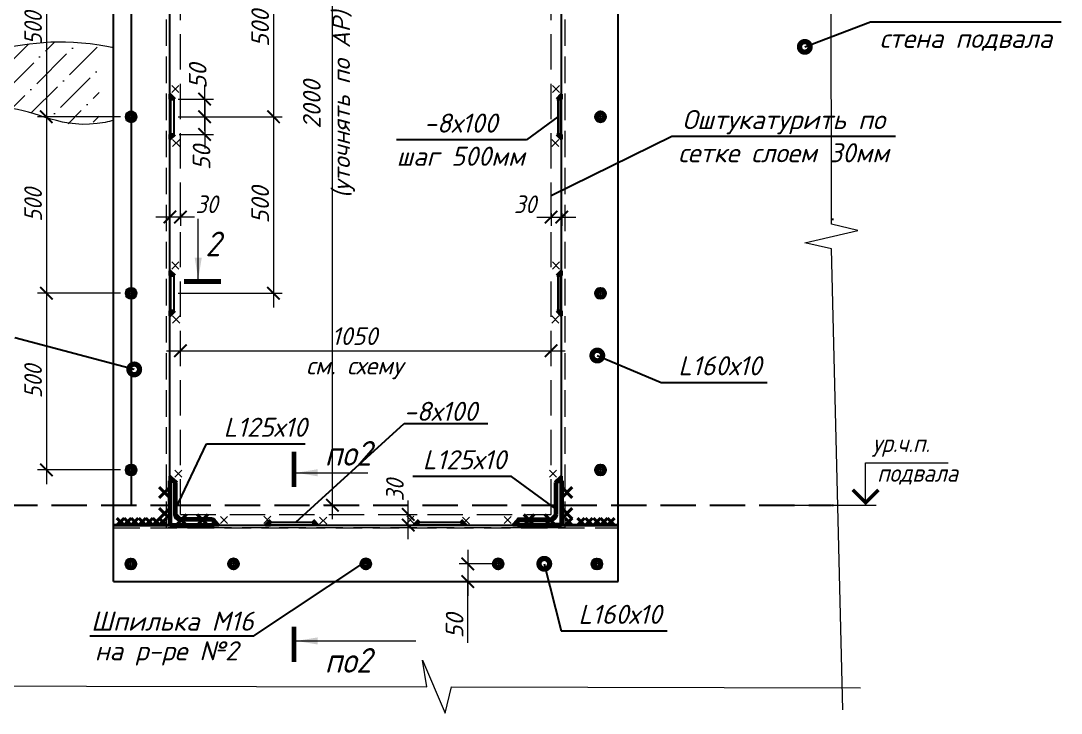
# Model space of a CAD drawing. Header units: millimetres. Extents: x 749182 to 2267578, y 70462 to 311449.
# Drawn here: x 2071756 to 2074704, y 117898 to 119859 of the extents above; entities that cross this region are included whole.
import ezdxf
from ezdxf.enums import TextEntityAlignment as Align

# ---------------------------------------------------------------- set-up
doc = ezdxf.new("R2010")
doc.units = ezdxf.units.MM
doc.linetypes.add('ГОСТ 2.303 4', pattern=[7, 5, -2, 0])
doc.linetypes.add('осеваяX2', pattern=[4, 2.5, -0.5, 0.5, -0.5])
doc.layers.get('Defpoints').update_dxf_attribs({"color": 255})
for name, color, linetype, lineweight in [('1Стены', 252, 'Continuous', 25), ('Оси', 165, 'осеваяX2', 13), ('Размер', 7, 'Continuous', 13), ('размеры', 7, 'Continuous', 9), ('Размеры КР', 164, 'Continuous', 9), ('сварка', 156, 'Continuous', 9), ('Стены', 184, 'Continuous', 40), ('штриховка кирпич', 42, 'Continuous', 5)]:
    doc.layers.add(name, color=color, linetype=linetype, lineweight=lineweight)
doc.layers.add('CS_UNPLOTTED', color=254, linetype='Continuous', plot=False)
doc.layers.add('металл', color=124, linetype='Continuous')
doc.layers.add('Текст', color=7, linetype='Continuous')
doc.styles.add('GOST 2.304_new', font='isocpeur.ttf', dxfattribs={"width": 0.9, "oblique": 15})
doc.styles.add('М2', font='isocpeui.ttf')
doc.dimstyles.new('SPDS', dxfattribs={"dimscale": 25, "dimtxt": 2.5, "dimasz": 1.77, "dimexe": 1.25, "dimexo": 0.625, "dimtad": 1, "dimdec": 0, "dimrnd": 0.001, "dimtxsty": 'GOST 2.304_new', "dimblk": 'ARCHTICK', "dimcen": 2.5, "dimdle": 2, "dimclrt": 256, "dimazin": 2, "dimtfac": 0.75, "dimtdec": 0, "dimtmove": 1, "dimatfit": 3, "dimfxl": 0, "dimtolj": 1, "dimlwd": 9, "dimlwe": 9, "dimarcsym": 0})
doc.dimstyles.new('SPDS 1_20', dxfattribs={"dimscale": 20, "dimtxt": 2.5, "dimasz": 1.77, "dimexe": 1.25, "dimexo": 0.625, "dimtad": 1, "dimdec": 0, "dimrnd": 0.001, "dimtxsty": 'М2', "dimblk": 'ARCHTICK', "dimcen": 2.5, "dimdle": 2, "dimclrt": 256, "dimadec": 0, "dimazin": 2, "dimtfac": 0.75, "dimtdec": 0, "dimtmove": 1, "dimatfit": 3, "dimfxl": 0, "dimtolj": 1, "dimlwd": 9, "dimlwe": 9, "dimarcsym": 0})

# ---------------------------------------------------------------- blocks, each defined once
blk = doc.blocks.new('м16')
at = {"layer": 'металл', "lineweight": 30, "ltscale": 20}
for p, q in [((-11, 6.4), (0, 12.7)), ((-11, -6.4), (-11, 6.4)), ((0, 12.7), (11, 6.4)), ((11, 6.4), (11, -6.4)), ((0, -12.7), (-11, -6.4)), ((11, -6.4), (0, -12.7))]:
    blk.add_line(p, q, dxfattribs=at)
blk.add_circle((0, 0), 15, dxfattribs=at)
for radius, start, end in [(10.4, 0, 180), (10.4, 180, 0), (6.92, 0, 180), (6.92, 180, 0)]:
    blk.add_arc((0, 0), radius, start, end, dxfattribs=at)
at = {"layer": 'металл', "linetype": 'Continuous', "lineweight": 25, "ltscale": 20}
blk.add_arc((0, 0), 8, 255, 165, dxfattribs=at)
at = {"layer": 'Оси', "ltscale": 20}
for p, q in [((17, 0), (-17.3, 0)), ((0, 17.3), (0, -17.3))]:
    blk.add_line(p, q, dxfattribs=at)
blk = doc.blocks.new('_ArchTick')
at = {"color": 0, "linetype": 'ByBlock', "const_width": 0.15}
blk.add_lwpolyline([(-0.5, -0.5), (0.5, 0.5)], dxfattribs=at)
blk = doc.blocks.new('*D1936')
at = {"layer": 'Defpoints', "color": 0, "lineweight": 20, "ltscale": 20, "transparency": 16777216}
for p in [(2072178.3, 119327), (2072208.3, 119327), (2072178.3, 119303.5)]:
    blk.add_point(p, dxfattribs=at)
at = {"layer": 'Размер', "color": 0, "lineweight": 9, "ltscale": 20, "transparency": 16777216}
for p, q in [((2072248.3, 119303.5), (2072138.3, 119303.5)), ((2072178.3, 119314.5), (2072178.3, 119278.5)), ((2072208.3, 119314.5), (2072208.3, 119278.5))]:
    blk.add_line(p, q, dxfattribs=at)
at = {"layer": 'Размер', "color": 0, "lineweight": 9, "ltscale": 20, "transparency": 16777216, "xscale": 35.4, "yscale": 35.4, "zscale": 35.4}
for p, rotation in [((2072178.3, 119303.5), 179.9999999995553), ((2072208.3, 119303.5), 359.9999999995553)]:
    blk.add_blockref('_ArchTick', p, dxfattribs=dict(at, rotation=rotation))
at = {"layer": 'Размер', "ltscale": 20, "transparency": 16777216, "insert": (2072282.2, 119339.6), "char_height": 50, "attachment_point": 5, "style": 'GOST 2.304_new'}
blk.add_mtext('\\A1;30', dxfattribs=at)
blk = doc.blocks.new('свар')
at = {"layer": 'сварка', "color": 0, "linetype": 'Continuous', "ltscale": 10}
for p, q in [((10, 10), (-10, -10)), ((-10, 10), (10, -10))]:
    blk.add_line(p, q, dxfattribs=at)
blk = doc.blocks.new('*D1937')
at = {"layer": 'Defpoints', "color": 0, "lineweight": 20, "ltscale": 20, "transparency": 16777216}
for p in [(2073258.4, 119327), (2073288.4, 119327), (2073288.4, 119303.5)]:
    blk.add_point(p, dxfattribs=at)
at = {"layer": 'Размер', "color": 0, "lineweight": 9, "ltscale": 20, "transparency": 16777216}
for p, q in [((2073218.4, 119303.5), (2073328.4, 119303.5)), ((2073258.4, 119314.5), (2073258.4, 119278.5)), ((2073288.4, 119314.5), (2073288.4, 119278.5))]:
    blk.add_line(p, q, dxfattribs=at)
at = {"layer": 'Размер', "color": 0, "lineweight": 9, "ltscale": 20, "transparency": 16777216, "xscale": 35.4, "yscale": 35.4, "zscale": 35.4, "rotation": 180}
blk.add_blockref('_ArchTick', (2073258.4, 119303.5), dxfattribs=at)
at = {"layer": 'Размер', "color": 0, "lineweight": 9, "ltscale": 20, "transparency": 16777216, "xscale": 35.4, "yscale": 35.4, "zscale": 35.4}
blk.add_blockref('_ArchTick', (2073288.4, 119303.5), dxfattribs=at)
at = {"layer": 'Размер', "ltscale": 20, "transparency": 16777216, "insert": (2073184.6, 119339.6), "char_height": 50, "attachment_point": 5, "style": 'GOST 2.304_new'}
blk.add_mtext('\\A1;30', dxfattribs=at)
blk = doc.blocks.new('*D1928')
at = {"layer": 'Defpoints', "color": 0, "lineweight": 20, "ltscale": 20, "transparency": 16777216}
for p in [(2072189.4, 120087.5), (2072189.4, 119587.5), (2072471.7, 119587.5)]:
    blk.add_point(p, dxfattribs=at)
at = {"layer": 'Размер', "color": 0, "lineweight": 9, "ltscale": 20, "transparency": 16777216}
for p, q in [((2072471.7, 120127.5), (2072471.7, 119547.5)), ((2072201.9, 120087.5), (2072496.7, 120087.5)), ((2072201.9, 119587.5), (2072496.7, 119587.5))]:
    blk.add_line(p, q, dxfattribs=at)
at = {"layer": 'Размер', "color": 0, "lineweight": 9, "ltscale": 20, "transparency": 16777216, "xscale": 35.4, "yscale": 35.4, "zscale": 35.4}
for p, rotation in [((2072471.7, 120087.5), 90), ((2072471.7, 119587.5), 270)]:
    blk.add_blockref('_ArchTick', p, dxfattribs=dict(at, rotation=rotation))
at = {"layer": 'Размер', "ltscale": 20, "transparency": 16777216, "insert": (2072434.2, 119837.5), "char_height": 50, "attachment_point": 5, "rotation": 90, "style": 'М2'}
blk.add_mtext('\\A1;500', dxfattribs=at)
blk = doc.blocks.new('*D1929')
at = {"layer": 'Defpoints', "color": 0, "lineweight": 20, "ltscale": 20, "transparency": 16777216}
for p in [(2072189.4, 119637.5), (2072276.9, 119637.5), (2072201.9, 119587.5)]:
    blk.add_point(p, dxfattribs=at)
at = {"layer": 'Размер', "color": 0, "lineweight": 9, "ltscale": 20, "transparency": 16777216}
for p, q in [((2072276.9, 119547.5), (2072276.9, 119677.5)), ((2072201.9, 119637.5), (2072301.9, 119637.5)), ((2072214.4, 119587.5), (2072301.9, 119587.5))]:
    blk.add_line(p, q, dxfattribs=at)
at = {"layer": 'Размер', "color": 0, "lineweight": 9, "ltscale": 20, "transparency": 16777216, "xscale": 35.4, "yscale": 35.4, "zscale": 35.4}
for p, rotation in [((2072276.9, 119637.5), 90), ((2072276.9, 119587.5), 270)]:
    blk.add_blockref('_ArchTick', p, dxfattribs=dict(at, rotation=rotation))
at = {"layer": 'Размер', "ltscale": 20, "transparency": 16777216, "insert": (2072257.1, 119702.4), "char_height": 50, "attachment_point": 5, "rotation": 90, "style": 'М2'}
blk.add_mtext('\\A1;50', dxfattribs=at)
blk = doc.blocks.new('*D1930')
at = {"layer": 'Defpoints', "color": 0, "lineweight": 20, "ltscale": 20, "transparency": 16777216}
for p in [(2072201.9, 119587.5), (2072192, 119537.4), (2072276.9, 119537.4)]:
    blk.add_point(p, dxfattribs=at)
at = {"layer": 'Размер', "color": 0, "lineweight": 9, "ltscale": 20, "transparency": 16777216}
for p, q in [((2072276.9, 119627.5), (2072276.9, 119497.4)), ((2072214.4, 119587.5), (2072301.9, 119587.5)), ((2072204.5, 119537.4), (2072301.9, 119537.4))]:
    blk.add_line(p, q, dxfattribs=at)
at = {"layer": 'Размер', "color": 0, "lineweight": 9, "ltscale": 20, "transparency": 16777216, "xscale": 35.4, "yscale": 35.4, "zscale": 35.4}
for p, rotation in [((2072276.9, 119587.5), 90), ((2072276.9, 119537.4), 270)]:
    blk.add_blockref('_ArchTick', p, dxfattribs=dict(at, rotation=rotation))
at = {"layer": 'Размер', "ltscale": 20, "transparency": 16777216, "insert": (2072268.1, 119471.6), "char_height": 50, "attachment_point": 5, "rotation": 90, "style": 'М2'}
blk.add_mtext('\\A1;50', dxfattribs=at)
blk = doc.blocks.new('*D1932')
at = {"layer": 'Defpoints', "color": 0, "lineweight": 20, "ltscale": 20, "transparency": 16777216}
for p in [(2072189.4, 119587.5), (2072189.4, 119087.5), (2072471.7, 119087.5)]:
    blk.add_point(p, dxfattribs=at)
at = {"layer": 'Размер', "color": 0, "lineweight": 9, "ltscale": 20, "transparency": 16777216}
for p, q in [((2072471.7, 119627.5), (2072471.7, 119047.5)), ((2072201.9, 119587.5), (2072496.7, 119587.5)), ((2072201.9, 119087.5), (2072496.7, 119087.5))]:
    blk.add_line(p, q, dxfattribs=at)
at = {"layer": 'Размер', "color": 0, "lineweight": 9, "ltscale": 20, "transparency": 16777216, "xscale": 35.4, "yscale": 35.4, "zscale": 35.4}
for p, rotation in [((2072471.7, 119587.5), 90), ((2072471.7, 119087.5), 270)]:
    blk.add_blockref('_ArchTick', p, dxfattribs=dict(at, rotation=rotation))
at = {"layer": 'Размер', "ltscale": 20, "transparency": 16777216, "insert": (2072434.2, 119337.5), "char_height": 50, "attachment_point": 5, "rotation": 90, "style": 'М2'}
blk.add_mtext('\\A1;500', dxfattribs=at)
blk = doc.blocks.new('*D1933')
at = {"layer": 'Defpoints', "color": 0, "lineweight": 20, "ltscale": 20, "transparency": 16777216}
for p in [(2072843.3, 118461.1), (2072853.5, 118461.1), (2072843.3, 118431.1)]:
    blk.add_point(p, dxfattribs=at)
at = {"layer": 'Размер', "color": 0, "lineweight": 9, "ltscale": 20, "transparency": 16777216}
for p, q in [((2072853.5, 118391.1), (2072853.5, 118501.1)), ((2072855.8, 118461.1), (2072878.5, 118461.1)), ((2072855.8, 118431.1), (2072878.5, 118431.1))]:
    blk.add_line(p, q, dxfattribs=at)
at = {"layer": 'Размер', "color": 0, "lineweight": 9, "ltscale": 20, "transparency": 16777216, "xscale": 35.4, "yscale": 35.4, "zscale": 35.4}
for p, rotation in [((2072853.5, 118461.1), 90), ((2072853.5, 118431.1), 270)]:
    blk.add_blockref('_ArchTick', p, dxfattribs=dict(at, rotation=rotation))
at = {"layer": 'Размер', "ltscale": 20, "transparency": 16777216, "insert": (2072816, 118529.4), "char_height": 50, "attachment_point": 5, "rotation": 90, "style": 'GOST 2.304_new'}
blk.add_mtext('\\A1;30', dxfattribs=at)
blk = doc.blocks.new('*D1920')
at = {"layer": 'Defpoints', "color": 0, "lineweight": 20, "ltscale": 20, "transparency": 16777216}
for p in [(2072638.9, 120487.5), (2072652.8, 120487.5), (2072672.8, 118487.5)]:
    blk.add_point(p, dxfattribs=at)
at = {"layer": 'Размер', "color": 0, "lineweight": 9, "ltscale": 20, "transparency": 16777216}
for p, q in [((2072638.9, 118447.5), (2072638.9, 120527.5)), ((2072640.3, 120487.5), (2072613.9, 120487.5)), ((2072660.3, 118487.5), (2072613.9, 118487.5))]:
    blk.add_line(p, q, dxfattribs=at)
at = {"layer": 'Размер', "color": 0, "lineweight": 9, "ltscale": 20, "transparency": 16777216, "xscale": 35.4, "yscale": 35.4, "zscale": 35.4}
for p, rotation in [((2072638.9, 120487.5), 90), ((2072638.9, 118487.5), 270)]:
    blk.add_blockref('_ArchTick', p, dxfattribs=dict(at, rotation=rotation))
at = {"layer": 'Размер', "ltscale": 20, "transparency": 16777216, "insert": (2072628.9, 119622.1), "char_height": 50, "width": 670.583, "attachment_point": 5, "rotation": 90, "style": 'М2'}
blk.add_mtext('\\A1;2000 \\P(уточнять по АР)', dxfattribs=at)
blk = doc.blocks.new('*D1924')
at = {"layer": 'Defpoints', "color": 0, "lineweight": 20, "ltscale": 20, "transparency": 16777216}
for p in [(2072051.1, 120087.5), (2071828.3, 119587.5), (2072051.1, 119587.5)]:
    blk.add_point(p, dxfattribs=at)
at = {"layer": 'размеры', "color": 0, "lineweight": 9, "ltscale": 20, "transparency": 16777216}
for p, q in [((2071828.3, 120127.5), (2071828.3, 119547.5)), ((2072038.6, 120087.5), (2071803.3, 120087.5)), ((2072038.6, 119587.5), (2071803.3, 119587.5))]:
    blk.add_line(p, q, dxfattribs=at)
at = {"layer": 'размеры', "color": 0, "lineweight": 9, "ltscale": 20, "transparency": 16777216, "xscale": 35.4, "yscale": 35.4, "zscale": 35.4}
for p, rotation in [((2071828.3, 120087.5), 90), ((2071828.3, 119587.5), 270)]:
    blk.add_blockref('_ArchTick', p, dxfattribs=dict(at, rotation=rotation))
at = {"layer": 'размеры', "ltscale": 20, "transparency": 16777216, "insert": (2071790.8, 119837.5), "char_height": 50, "attachment_point": 5, "rotation": 90, "style": 'GOST 2.304_new'}
blk.add_mtext('\\A1;500', dxfattribs=at)
blk = doc.blocks.new('*D1925')
at = {"layer": 'Defpoints', "color": 0, "lineweight": 20, "ltscale": 20, "transparency": 16777216}
for p in [(2072051.1, 119587.5), (2071828.3, 119087.5), (2072051.1, 119087.5)]:
    blk.add_point(p, dxfattribs=at)
at = {"layer": 'размеры', "color": 0, "lineweight": 9, "ltscale": 20, "transparency": 16777216}
for p, q in [((2071828.3, 119627.5), (2071828.3, 119047.5)), ((2072038.6, 119587.5), (2071803.3, 119587.5)), ((2072038.6, 119087.5), (2071803.3, 119087.5))]:
    blk.add_line(p, q, dxfattribs=at)
at = {"layer": 'размеры', "color": 0, "lineweight": 9, "ltscale": 20, "transparency": 16777216, "xscale": 35.4, "yscale": 35.4, "zscale": 35.4}
for p, rotation in [((2071828.3, 119587.5), 90), ((2071828.3, 119087.5), 270)]:
    blk.add_blockref('_ArchTick', p, dxfattribs=dict(at, rotation=rotation))
at = {"layer": 'размеры', "ltscale": 20, "transparency": 16777216, "insert": (2071790.8, 119337.5), "char_height": 50, "attachment_point": 5, "rotation": 90, "style": 'GOST 2.304_new'}
blk.add_mtext('\\A1;500', dxfattribs=at)
blk = doc.blocks.new('*D1926')
at = {"layer": 'Defpoints', "color": 0, "lineweight": 20, "ltscale": 20, "transparency": 16777216}
for p in [(2072051.1, 119087.5), (2071828.3, 118587.1), (2072051.1, 118587.1)]:
    blk.add_point(p, dxfattribs=at)
at = {"layer": 'размеры', "color": 0, "lineweight": 9, "ltscale": 20, "transparency": 16777216}
for p, q in [((2071828.3, 119127.5), (2071828.3, 118547.1)), ((2072038.6, 119087.5), (2071803.3, 119087.5)), ((2072038.6, 118587.1), (2071803.3, 118587.1))]:
    blk.add_line(p, q, dxfattribs=at)
at = {"layer": 'размеры', "color": 0, "lineweight": 9, "ltscale": 20, "transparency": 16777216, "xscale": 35.4, "yscale": 35.4, "zscale": 35.4}
for p, rotation in [((2071828.3, 119087.5), 90), ((2071828.3, 118587.1), 270)]:
    blk.add_blockref('_ArchTick', p, dxfattribs=dict(at, rotation=rotation))
at = {"layer": 'размеры', "ltscale": 20, "transparency": 16777216, "insert": (2071790.8, 118837.3), "char_height": 50, "attachment_point": 5, "rotation": 90, "style": 'GOST 2.304_new'}
blk.add_mtext('\\A1;500', dxfattribs=at)
blk = doc.blocks.new('*D1938')
at = {"layer": 'Defpoints', "color": 0, "lineweight": 20, "ltscale": 20, "transparency": 16777216}
for p in [(2073127.9, 118321.1), (2073022.6, 118271.1), (2073132.9, 118271.1)]:
    blk.add_point(p, dxfattribs=at)
at = {"layer": 'Размер', "color": 0, "lineweight": 9, "ltscale": 20, "transparency": 16777216}
for p, q in [((2073022.6, 118361.1), (2073022.6, 118231.1)), ((2073115.4, 118321.1), (2072997.6, 118321.1)), ((2073120.4, 118271.1), (2072997.6, 118271.1)), ((2073022.6, 118097.8), (2073022.6, 118271.1))]:
    blk.add_line(p, q, dxfattribs=at)
at = {"layer": 'Размер', "color": 0, "lineweight": 9, "ltscale": 20, "transparency": 16777216, "xscale": 35.4, "yscale": 35.4, "zscale": 35.4}
for p, rotation in [((2073022.6, 118321.1), 90), ((2073022.6, 118271.1), 270)]:
    blk.add_blockref('_ArchTick', p, dxfattribs=dict(at, rotation=rotation))
at = {"layer": 'Размер', "ltscale": 20, "transparency": 16777216, "insert": (2072985.1, 118145.3), "char_height": 50, "attachment_point": 5, "rotation": 90, "style": 'М2'}
blk.add_mtext('\\A1;50', dxfattribs=at)
blk = doc.blocks.new('*D1916')
at = {"layer": 'Defpoints', "color": 0, "lineweight": 20, "transparency": 16777216}
for p in [(2072208.3, 118914.9), (2073258.4, 118924.8), (2073258.4, 118894.5)]:
    blk.add_point(p, dxfattribs=at)
at = {"layer": 'Размеры КР', "color": 0, "lineweight": 9, "transparency": 16777216}
for p, q in [((2072208.3, 118927.4), (2072208.3, 118949.8)), ((2073258.4, 118907), (2073258.4, 118949.8)), ((2072168.3, 118924.8), (2073298.4, 118924.8))]:
    blk.add_line(p, q, dxfattribs=at)
at = {"layer": 'Размеры КР', "color": 0, "lineweight": 9, "transparency": 16777216, "xscale": 35.4, "yscale": 35.4, "zscale": 35.4, "rotation": 180}
blk.add_blockref('_ArchTick', (2072208.3, 118924.8), dxfattribs=at)
at = {"layer": 'Размеры КР', "color": 0, "lineweight": 9, "transparency": 16777216, "xscale": 35.4, "yscale": 35.4, "zscale": 35.4}
blk.add_blockref('_ArchTick', (2073258.4, 118924.8), dxfattribs=at)
at = {"layer": 'Размеры КР', "lineweight": 20, "transparency": 16777216, "insert": (2072701.4, 118917.7), "char_height": 50, "attachment_point": 5, "style": 'М2'}
blk.add_mtext('\\A1;1050\\Pсм. схему', dxfattribs=at)

msp = doc.modelspace()

# ---------------------------------------------------------------- hatches: boundary and pattern name
at = {"layer": 'Стены', "linetype": 'Continuous', "ltscale": 5}
for points in [[(2072178.3484, 119637.5821), (2072178.3484, 119651.2255), (2072191.9918, 119637.5821)], [(2073288.3582, 119637.5821), (2073288.3582, 119651.2255), (2073274.7148, 119637.5821)], [(2072178.3484, 119537.3865), (2072178.3484, 119523.7431), (2072191.9918, 119537.3865)], [(2073288.3582, 119537.3865), (2073288.3582, 119523.7431), (2073274.7148, 119537.3865)], [(2072178.3484, 119137.5821), (2072178.3484, 119151.2255), (2072191.9918, 119137.5821)], [(2073288.3582, 119137.5821), (2073288.3582, 119151.2255), (2073274.7148, 119137.5821)], [(2072178.3484, 119037.3865), (2072178.3484, 119023.7431), (2072191.9918, 119037.3865)], [(2073288.3582, 119037.3865), (2073288.3582, 119023.7431), (2073274.7148, 119037.3865)], [(2072178.3386, 118556.0727), (2072178.3386, 118569.7162), (2072191.982, 118556.0727)], [(2073288.3582, 118556.0629), (2073288.3582, 118569.7063), (2073274.7148, 118556.0629)], [(2072303.3386, 118431.0727), (2072303.3386, 118444.7162), (2072316.982, 118431.0727)], [(2072463.2555, 118431.0629), (2072449.6121, 118431.0629), (2072463.2555, 118444.7063)], [(2072583.9425, 118431.0629), (2072597.586, 118431.0629), (2072583.9425, 118444.7063)], [(2072883.2555, 118431.0629), (2072869.6121, 118431.0629), (2072883.2555, 118444.7063)], [(2073003.9425, 118431.0629), (2073017.586, 118431.0629), (2073003.9425, 118444.7063)], [(2073163.3484, 118431.0629), (2073163.3484, 118444.7063), (2073149.705, 118431.0629)]]:
    msp.add_hatch(color=256, dxfattribs=at).paths.add_polyline_path(points, flags=0)
at = {"layer": 'штриховка кирпич', "ltscale": 20}
h = msp.add_hatch(dxfattribs=at)
h.set_pattern_fill('ANSI36', color=256, scale=15)
h.set_pattern_definition([(45, (-39860932.59, -1317979.4), (25.25697034, 92.60889125), [119.0625, -23.8125, 0, -23.8125])])
edge = h.paths.add_edge_path()
edge.add_spline(control_points=[(2071978.3484, 119782.9627), (2071967.1723, 119786.1205), (2071848.0856, 119814.8529), (2071757.2099, 119790.6559), (2071674.9206, 119768.745)], knot_values=[0, 0, 0, 0, 28.268924197, 299.190779204, 299.190779204, 299.190779204, 299.190779204], degree=3, periodic=0)
edge.add_spline(control_points=[(2071674.9206, 119768.745), (2071609.9894, 119702.7842), (2071577.3711, 119589.4799), (2071772.6682, 119636.6087), (2071873.0572, 119543.7448), (2071972.1017, 119575.025), (2071978.3484, 119577.3097)], knot_values=[624.98540237, 624.98540237, 624.98540237, 624.98540237, 809.346712456, 941.672141688, 1203.71855065, 1221.227201709, 1221.227201709, 1221.227201709, 1221.227201709], degree=3, periodic=0)
edge.add_line((2071978.3484, 119577.3097), (2071978.3484, 119782.9627))

# ---------------------------------------------------------------- linework, layer by layer
at = {"layer": '1Стены', "linetype": 'ГОСТ 2.303 4', "lineweight": 13, "ltscale": 15}
for p, q in [((2072168.3484, 118423.0629), (2072168.3484, 120553.0727)), ((2073298.3582, 118423.0629), (2073298.3582, 120553.0727)), ((2072018.3484, 118423.0629), (2073448.3582, 118423.0629)), ((2073298.3582, 118423.0629), (2072168.3484, 118423.0629))]:
    msp.add_line(p, q, dxfattribs=at)
at = {"layer": '1Стены', "linetype": 'ГОСТ 2.303 4', "lineweight": 13, "ltscale": 20}
for p, q in [((2072208.3484, 118461.0629), (2072208.3484, 120487.4941)), ((2073258.3582, 118461.0629), (2073258.3582, 120487.4941)), ((2072208.3484, 118461.0629), (2073258.3582, 118461.0629))]:
    msp.add_line(p, q, dxfattribs=at)
at = {"layer": '1Стены', "color": 6, "linetype": 'ГОСТ 2.303 4', "ltscale": 20}
for p, q in [((2071563.2818, 118487.4941), (2072178.3386, 118487.4941)), ((2072194.3386, 118487.4941), (2073272.3582, 118487.4941)), ((2073288.3582, 118487.4941), (2074052.2555, 118487.4941)), ((2074053.6182, 118487.4941), (2074058.4117, 118487.4941))]:
    msp.add_line(p, q, dxfattribs=at)
at = {"layer": 'CS_UNPLOTTED', "ltscale": 20}
msp.add_line((2072068.3484, 121199.3425), (2072068.3484, 118484.3265), dxfattribs=at)
at = {"layer": 'CS_UNPLOTTED', "ltscale": 100}
msp.add_line((2074052.4674, 119297.4843), (2074058.4117, 119297.4843), dxfattribs=at)
at = {"layer": 'металл', "color": 0, "ltscale": 20}
for p, q in [((2072018.3484, 118271.0629), (2072018.3484, 120757.4941)), ((2073448.3582, 118271.0629), (2073448.3582, 120757.4941)), ((2072178.3484, 118556.0727), (2072178.3484, 120503.0727)), ((2073288.3582, 118433.0629), (2073288.3582, 120503.0727)), ((2072178.3484, 118431.0629), (2072018.3484, 118431.0629)), ((2072178.3484, 118431.0629), (2072018.3484, 118431.0629)), ((2072018.3484, 118431.0629), (2073448.3582, 118431.0629)), ((2073288.3582, 118431.0629), (2073448.3582, 118431.0629)), ((2073288.3582, 118431.0629), (2073448.3582, 118431.0629)), ((2072018.3484, 118271.0629), (2073448.3582, 118271.0629))]:
    msp.add_line(p, q, dxfattribs=at)
at = {"layer": 'металл', "color": 0, "linetype": 'Continuous', "lineweight": 60, "ltscale": 20, "extrusion": (0, 0, -1)}
for p, q in [((2072178.3386, 118556.0727), (2072178.3386, 118431.0727)), ((2072189.7386, 118556.0727), (2072178.3386, 118556.0727)), ((2072194.3386, 118461.0727), (2072194.3386, 118551.4727)), ((2072298.7386, 118447.0727), (2072208.3386, 118447.0727)), ((2072303.3386, 118431.0727), (2072303.3386, 118442.4727)), ((2072178.3386, 118431.0727), (2072303.3386, 118431.0727))]:
    msp.add_line(p, q, dxfattribs=at)
at = {"layer": 'металл', "color": 0, "linetype": 'Continuous', "lineweight": 60, "ltscale": 20}
for p, q in [((2073272.3582, 118461.0629), (2073272.3582, 118551.4629)), ((2073276.9582, 118556.0629), (2073288.3582, 118556.0629)), ((2073288.3582, 118556.0629), (2073288.3582, 118431.0629)), ((2073163.3582, 118431.0629), (2073163.3582, 118442.4629)), ((2073167.9582, 118447.0629), (2073258.3582, 118447.0629)), ((2073288.3582, 118431.0629), (2073163.3582, 118431.0629))]:
    msp.add_line(p, q, dxfattribs=at)
at = {"layer": 'металл', "ltscale": 20}
for points in [[(2072181.3575, 119637.4843), (2072189.3575, 119637.4843), (2072189.3575, 119537.4843), (2072181.3575, 119537.4843)], [(2073285.3492, 119637.4843), (2073277.3492, 119637.4843), (2073277.3492, 119537.4843), (2073285.3492, 119537.4843)], [(2072181.3575, 119137.4843), (2072189.3575, 119137.4843), (2072189.3575, 119037.4843), (2072181.3575, 119037.4843)], [(2073285.3492, 119137.4843), (2073277.3492, 119137.4843), (2073277.3492, 119037.4843), (2073285.3492, 119037.4843)], [(2072463.3533, 118431.0629), (2072463.3533, 118439.0629), (2072583.3533, 118439.0629), (2072583.3533, 118431.0629)], [(2072883.3533, 118431.0629), (2072883.3533, 118439.0629), (2073003.3533, 118439.0629), (2073003.3533, 118431.0629)]]:
    msp.add_lwpolyline(points, close=True, dxfattribs=at)
at = {"layer": 'металл', "linetype": 'Continuous', "lineweight": 60, "ltscale": 20, "extrusion": (0, 0, -1)}
for centre, radius, start, end in [((-2072189.7386, 118551.4727), 4.6, 90, 180), ((-2072208.3386, 118461.0727), 14, 270, 0), ((-2072298.7386, 118442.4727), 4.6, 90, 180)]:
    msp.add_arc(centre, radius, start, end, dxfattribs=at)
at = {"layer": 'металл', "linetype": 'Continuous', "lineweight": 60, "ltscale": 20}
for centre, radius, start, end in [((2073276.9582, 118551.4629), 4.6, 90, 180), ((2073167.9582, 118442.4629), 4.6, 90, 180), ((2073258.3582, 118461.0629), 14, 270, 0)]:
    msp.add_arc(centre, radius, start, end, dxfattribs=at)
at = {"layer": 'Размер', "linetype": 'Continuous', "ltscale": 20}
for p, q in [((2072258.6242, 119128.0633), (2072258.6242, 119298.0633)), ((2074149.3671, 118487.4941), (2074149.3671, 118607.4941)), ((2074149.3671, 118607.4941), (2074382.9921, 118607.4941)), ((2072536.9146, 118579.1468), (2072738.9295, 118579.1468)), ((2073939.9447, 118487.4941), (2074179.3671, 118487.4941)), ((2072536.9146, 118102.8627), (2072875.3403, 118102.8627))]:
    msp.add_line(p, q, dxfattribs=at)
for points, const_width in [([(2072323.6242, 119121.0633), (2072218.6242, 119121.0633)], 14), ([(2072529.9146, 118639.1468), (2072529.9146, 118539.1468)], 14), ([(2074112.9026, 118531.0297), (2074149.3671, 118494.5652), (2074185.8315, 118531.0297)], 10), ([(2072529.9146, 118042.8627), (2072529.9146, 118142.8627)], 14)]:
    msp.add_lwpolyline(points, dxfattribs=dict(at, const_width=const_width))
for points in [[(2072258.6242, 119128.0633), (2072248.5686, 119188.1534), (2072268.6798, 119188.1534)], [(2072536.9146, 118579.1468), (2072597.0046, 118589.2024), (2072597.0046, 118569.0912)], [(2072536.9146, 118102.8627), (2072597.0046, 118112.9183), (2072597.0046, 118092.8071)]]:
    msp.add_solid(points, dxfattribs=at)
at = {"layer": 'Стены', "color": 0, "linetype": 'Continuous', "ltscale": 5}
for p, q in [((2072178.3484, 119637.5821), (2072178.3484, 119651.2255)), ((2072178.3484, 119651.2255), (2072191.9918, 119637.5821)), ((2073288.3582, 119651.2255), (2073274.7148, 119637.5821)), ((2073288.3582, 119637.5821), (2073288.3582, 119651.2255)), ((2072191.9918, 119637.5821), (2072178.3484, 119637.5821)), ((2073274.7148, 119637.5821), (2073288.3582, 119637.5821)), ((2072178.3484, 119537.3865), (2072178.3484, 119523.7431)), ((2072178.3484, 119523.7431), (2072191.9918, 119537.3865)), ((2072191.9918, 119537.3865), (2072178.3484, 119537.3865)), ((2073288.3582, 119523.7431), (2073274.7148, 119537.3865)), ((2073274.7148, 119537.3865), (2073288.3582, 119537.3865)), ((2073288.3582, 119537.3865), (2073288.3582, 119523.7431)), ((2072178.3484, 119137.5821), (2072178.3484, 119151.2255)), ((2072178.3484, 119151.2255), (2072191.9918, 119137.5821)), ((2073288.3582, 119151.2255), (2073274.7148, 119137.5821)), ((2073288.3582, 119137.5821), (2073288.3582, 119151.2255)), ((2072191.9918, 119137.5821), (2072178.3484, 119137.5821)), ((2073274.7148, 119137.5821), (2073288.3582, 119137.5821)), ((2072178.3484, 119037.3865), (2072178.3484, 119023.7431)), ((2072178.3484, 119023.7431), (2072191.9918, 119037.3865)), ((2072191.9918, 119037.3865), (2072178.3484, 119037.3865)), ((2073288.3582, 119023.7431), (2073274.7148, 119037.3865)), ((2073274.7148, 119037.3865), (2073288.3582, 119037.3865)), ((2073288.3582, 119037.3865), (2073288.3582, 119023.7431)), ((2072178.3386, 118556.0727), (2072178.3386, 118569.7162)), ((2072178.3386, 118569.7162), (2072191.982, 118556.0727)), ((2073288.3582, 118569.7063), (2073274.7148, 118556.0629)), ((2073288.3582, 118556.0629), (2073288.3582, 118569.7063)), ((2072191.982, 118556.0727), (2072178.3386, 118556.0727)), ((2073274.7148, 118556.0629), (2073288.3582, 118556.0629)), ((2072303.3386, 118431.0727), (2072303.3386, 118444.7162)), ((2072303.3386, 118444.7162), (2072316.982, 118431.0727)), ((2072449.6121, 118431.0629), (2072463.2555, 118444.7063)), ((2072597.586, 118431.0629), (2072583.9425, 118444.7063)), ((2072869.6121, 118431.0629), (2072883.2555, 118444.7063)), ((2073017.586, 118431.0629), (2073003.9425, 118444.7063)), ((2073163.3484, 118444.7063), (2073149.705, 118431.0629)), ((2073163.3484, 118431.0629), (2073163.3484, 118444.7063)), ((2072316.982, 118431.0727), (2072303.3386, 118431.0727)), ((2072463.2555, 118431.0629), (2072449.6121, 118431.0629)), ((2073149.705, 118431.0629), (2073163.3484, 118431.0629))]:
    msp.add_line(p, q, dxfattribs=at)
at = {"layer": 'Стены', "color": 0, "linetype": 'Continuous', "ltscale": 15}
for p, q in [((2072178.3287, 118538.5727), (2072148.3287, 118508.5727)), ((2072178.3287, 118508.5727), (2072148.3287, 118538.5727)), ((2072178.3287, 118556.0727), (2072178.3287, 118431.0727)), ((2073288.3681, 118556.0629), (2073288.3681, 118431.0629)), ((2073288.3681, 118538.5629), (2073318.3681, 118508.5629)), ((2073288.3681, 118508.5629), (2073318.3681, 118538.5629)), ((2072178.3287, 118478.5727), (2072148.3287, 118448.5727)), ((2072178.3287, 118448.5727), (2072148.3287, 118478.5727)), ((2073288.3681, 118478.5629), (2073318.3681, 118448.5629)), ((2073288.3681, 118448.5629), (2073318.3681, 118478.5629)), ((2072225.8336, 118431.0666), (2072195.8313, 118461.0643)), ((2072195.8336, 118431.0643), (2072225.8313, 118461.0666)), ((2072285.8336, 118431.0713), (2072255.8313, 118461.069)), ((2072255.8336, 118431.069), (2072285.8313, 118461.0713)), ((2073210.8533, 118431.0568), (2073180.851, 118461.0544)), ((2073180.8533, 118431.0544), (2073210.851, 118461.0568)), ((2073270.8533, 118431.0615), (2073240.851, 118461.0591)), ((2073240.8533, 118431.0591), (2073270.851, 118461.0615)), ((2072303.3386, 118431.0727), (2072178.3287, 118431.0629)), ((2073288.3582, 118431.0629), (2073163.3484, 118431.053))]:
    msp.add_line(p, q, dxfattribs=at)
at = {"layer": 'Стены', "color": 0, "linetype": 'Continuous', "ltscale": 10}
for p, q in [((2072028.3484, 118431.0629), (2072048.3484, 118451.0629)), ((2072048.3484, 118431.0629), (2072028.3484, 118451.0629)), ((2072068.3484, 118431.0629), (2072048.3484, 118451.0629)), ((2072048.3484, 118431.0629), (2072068.3484, 118451.0629)), ((2072068.3484, 118431.0629), (2072088.3484, 118451.0629)), ((2072088.3484, 118431.0629), (2072068.3484, 118451.0629)), ((2072090.1681, 118431.0629), (2072110.1681, 118451.0629)), ((2072110.1681, 118431.0629), (2072090.1681, 118451.0629)), ((2072110.1681, 118431.0629), (2072130.1681, 118451.0629)), ((2072130.1681, 118431.0629), (2072110.1681, 118451.0629)), ((2072130.1681, 118431.0629), (2072150.1681, 118451.0629)), ((2072150.1681, 118431.0629), (2072130.1681, 118451.0629)), ((2072148.3484, 118431.0629), (2072168.3484, 118451.0629)), ((2072168.3484, 118431.0629), (2072148.3484, 118451.0629)), ((2073298.3582, 118431.0629), (2073318.3582, 118451.0629)), ((2073318.3582, 118431.0629), (2073298.3582, 118451.0629)), ((2073318.3582, 118431.0629), (2073298.3582, 118451.0629)), ((2073298.3582, 118431.0629), (2073318.3582, 118451.0629)), ((2073333.377, 118431.0629), (2073353.377, 118451.0629)), ((2073353.377, 118431.0629), (2073333.377, 118451.0629)), ((2073353.377, 118431.0629), (2073333.377, 118451.0629)), ((2073333.377, 118431.0629), (2073353.377, 118451.0629)), ((2073355.9411, 118431.0629), (2073375.9411, 118451.0629)), ((2073375.9411, 118431.0629), (2073355.9411, 118451.0629)), ((2073375.9411, 118431.0629), (2073355.9411, 118451.0629)), ((2073355.9411, 118431.0629), (2073375.9411, 118451.0629)), ((2073378.3582, 118431.0629), (2073398.3582, 118451.0629)), ((2073398.3582, 118431.0629), (2073378.3582, 118451.0629)), ((2073398.3582, 118431.0629), (2073378.3582, 118451.0629)), ((2073378.3582, 118431.0629), (2073398.3582, 118451.0629)), ((2073418.3582, 118431.0629), (2073398.3582, 118451.0629)), ((2073398.3582, 118431.0629), (2073418.3582, 118451.0629)), ((2073398.3582, 118431.0629), (2073418.3582, 118451.0629)), ((2073418.3582, 118431.0629), (2073398.3582, 118451.0629)), ((2073418.3582, 118431.0629), (2073438.3582, 118451.0629)), ((2073438.3582, 118431.0629), (2073418.3582, 118451.0629)), ((2073438.3582, 118431.0629), (2073418.3582, 118451.0629)), ((2073418.3582, 118431.0629), (2073438.3582, 118451.0629)), ((2072018.3484, 118431.0629), (2072178.3484, 118431.0629)), ((2073288.3582, 118431.0629), (2073448.3582, 118431.0629)), ((2073448.3582, 118431.0629), (2073288.3582, 118431.0629))]:
    msp.add_line(p, q, dxfattribs=at)
at = {"layer": 'Текст', "ltscale": 20}
for p, q in [((2073977.2368, 119785.3938), (2074163.7492, 119856.5598)), ((2074163.7492, 119856.5598), (2074703.6742, 119856.5598)), ((2073277.3492, 119587.4843), (2073188.6779, 119522.5816)), ((2073258.3582, 119364.6464), (2073600.4693, 119532.4908)), ((2073600.4693, 119532.4908), (2074233.9493, 119532.4908)), ((2073188.6779, 119522.5816), (2072820.0497, 119522.5816)), ((2072077.3251, 118871.866), (2071738.8162, 118961.4079)), ((2073389.3815, 118911.1891), (2073570.1448, 118835.2589)), ((2073570.1448, 118835.2589), (2073870.7148, 118835.2589)), ((2072535.5798, 118439.0629), (2072842.5796, 118719.1247)), ((2072842.5796, 118719.1247), (2073078.9853, 118719.1247)), ((2072194.3484, 118476.2629), (2072282.305, 118661.0235)), ((2072282.305, 118661.0235), (2072561.94, 118661.0235)), ((2073146.2732, 118569.0463), (2072866.6382, 118569.0463)), ((2073272.3582, 118476.2629), (2073146.2732, 118569.0463)), ((2072415.8208, 118117.1465), (2072733.2128, 118327.9809)), ((2073239.1079, 118321.416), (2073287.1143, 118131.2782)), ((2071951.0858, 118117.1465), (2072415.8208, 118117.1465)), ((2073287.1143, 118131.2782), (2073587.6843, 118131.2782))]:
    msp.add_line(p, q, dxfattribs=at)
at = {"layer": 'Текст', "ltscale": 20, "const_width": 30}
for points in [[(2073984.7368, 119785.3938, 1), (2073969.7368, 119785.3938, 1)], [(2073396.8815, 118911.1891, 1), (2073381.8815, 118911.1891, 1)], [(2072084.8251, 118871.866, 1), (2072069.8251, 118871.866, 1)], [(2073246.6079, 118321.416, 1), (2073231.6079, 118321.416, 1)]]:
    msp.add_lwpolyline(points, format="xyb", close=True, dxfattribs=at)
at = {"layer": 'штриховка кирпич', "linetype": 'Continuous', "ltscale": 20}
for points in [[(2074085.4652, 117907.7659), (2074052.7064, 119213.0893), (2073977.6816, 119230.4827), (2074127.6317, 119265.6958), (2074052.6069, 119283.0892), (2074049.848, 121405.0183)], [(2071458.212, 117975.5065), (2072906.155, 117973.3583), (2072893.7615, 118048.3334), (2072958.5484, 117898.2838), (2072976.1549, 117973.2589), (2074135.4018, 117970.5)]]:
    msp.add_lwpolyline(points, dxfattribs=at)
at = {"layer": 'штриховка кирпич', "ltscale": 20}
for points, knots in [([(2071634.9206, 119768.745), (2071757.2099, 119790.6559), (2071848.0856, 119814.8529), (2072007.1723, 119786.1205), (2072018.3484, 119782.9627)], [0, 0, 0, 0, 270.921855007, 299.190779204, 299.190779204, 299.190779204, 299.190779204]), ([(2072018.3484, 119577.3097), (2072012.1017, 119575.025), (2071873.0572, 119543.7448), (2071772.6682, 119636.6087), (2071537.3711, 119589.4799), (2071569.9894, 119702.7842), (2071634.9206, 119768.745)], [624.98540237, 624.98540237, 624.98540237, 624.98540237, 642.494053429, 904.540462392, 1036.865891624, 1221.227201709, 1221.227201709, 1221.227201709, 1221.227201709])]:
    msp.add_open_spline(points, degree=3, knots=knots, dxfattribs=at)

# ---------------------------------------------------------------- block references
at = {"layer": 'Размер', "color": 0, "xscale": -1}
for p, rotation in [((2072194.1038, 119666.2147), 89.99999999762781), ((2072196.1074, 119513.3406), 89.99999999762781), ((2072194.1038, 119166.2147), 89.99999999762781), ((2072194.1038, 119166.2147), 89.99999999762781), ((2072196.1074, 119013.3406), 89.99999999762781), ((2072202.5129, 118576.2864), 89.99999999762781), ((2072331.3849, 118445.8018), 180)]:
    msp.add_blockref('свар', p, dxfattribs=dict(at, rotation=rotation))
at = {"layer": 'Размер', "color": 0}
for p, rotation in [((2073272.6029, 119666.2147), 270.0000000023722), ((2073270.5992, 119513.3406), 270.0000000023722), ((2073272.6029, 119166.2147), 270.0000000023722), ((2073272.6029, 119166.2147), 270.0000000023722), ((2073270.5992, 119013.3406), 270.0000000023722), ((2073264.1839, 118576.2765), 270.0000000023722), ((2072454.2096, 118445.8128), 180), ((2072612.5751, 118443.8092), 180), ((2072859.2096, 118445.8128), 180), ((2073017.5751, 118443.8092), 180), ((2073135.302, 118445.792), 180)]:
    msp.add_blockref('свар', p, dxfattribs=dict(at, rotation=rotation))
at = {"layer": 'Размер', "xscale": -1, "rotation": 89.99999999988889}
for p in [(2072068.3484, 119587.4843), (2072068.3484, 119087.4843), (2072068.3484, 118587.0629), (2072067.9009, 118320.8903)]:
    msp.add_blockref('м16', p, dxfattribs=at)
at = {"layer": 'Размер', "rotation": 270.0000000001111}
for p in [(2073398.3582, 119587.4843), (2073398.3582, 119087.4843), (2073398.3582, 118587.0629), (2073388.3558, 118320.8903)]:
    msp.add_blockref('м16', p, dxfattribs=at)
at = {"layer": 'Размер'}
for p in [(2072358.5233, 118321.0629), (2072733.3533, 118321.0629), (2073108.2284, 118321.0629)]:
    msp.add_blockref('м16', p, dxfattribs=at)

# ---------------------------------------------------------------- texts
at = {"layer": 'Размер', "linetype": 'Continuous', "ltscale": 20, "style": 'GOST 2.304_new', "oblique": 15, "width": 0.9}
for s, p in [('2', (2072278.6242, 119192.3211)), ('по2', (2072616.9146, 118599.1468)), ('по2', (2072616.9146, 118012.8627))]:
    msp.add_text(s, height=70, dxfattribs=at).set_placement(p)
for s, p in [('ур.ч.п.', (2074169.0473, 118688.0113)), ('подвала', (2074182.2469, 118603.5823))]:
    msp.add_text(s, height=50, dxfattribs=at).set_placement(p, align=Align.TOP_LEFT)
at = {"layer": 'Текст', "ltscale": 20, "style": 'М2'}
for s, p in [('стена подвала', (2074433.7117, 119836.5598)), ('шаг 500мм', (2073002.2229, 119502.5816)), ('сетке слоем 30мм', (2073917.2093, 119512.4908)), ('на р-ре №2', (2072168.4952, 118101.96))]:
    msp.add_text(s, height=54, dxfattribs=at).set_placement(p, align=Align.TOP_CENTER)
for s, p in [('-8х100', (2073002.2229, 119542.5816)), ('Оштукатурить по', (2073917.2093, 119552.4908)), ('L160х10', (2073736.8323, 118855.2589)), ('-8х100', (2072945.0012, 118726.1893)), ('L125х10', (2072448.525, 118681.0235)), ('L125х10', (2073012.8582, 118589.0463)), ('L160х10', (2073453.8018, 118151.2782)), ('Шпилька М16', (2072185.2496, 118131.9287))]:
    msp.add_text(s, height=54, dxfattribs=at).set_placement(p, align=Align.CENTER)

# ---------------------------------------------------------------- dimensions: what is measured, and where the dimension line sits
at = {"layer": 'Размер', "ltscale": 20}
dim = msp.add_linear_dim(base=(2072638.8878, 120487.4941), p1=(2072672.7945, 118487.4941), p2=(2072652.7945, 120487.4941), angle=90, text='<> \\P(уточнять по АР)', dimstyle='SPDS 1_20', override={"dimtxsty": 'М2'}, dxfattribs=at)
dim.commit()
dim.dimension.update_dxf_attribs({"geometry": '*D1920', "text_midpoint": (2072718.0838, 119622.0566), "dimtype": 160})
for base, p1, p2, picture, middle in [((2072471.719, 119587.4843), (2072189.3575, 120087.4843), (2072189.3575, 119587.4843), '*D1928', (2072434.219, 119837.4843)), ((2072471.719, 119087.4843), (2072189.3575, 119587.4843), (2072189.3575, 119087.4843), '*D1932', (2072434.219, 119337.4843))]:
    dim = msp.add_linear_dim(base=base, p1=p1, p2=p2, angle=90, dimstyle='SPDS', override={"dimscale": 20, "dimtxsty": 'М2', "dimfxl": 1.25, "dimtfill": 0, "dimarcsym": 1}, dxfattribs=at)
    dim.commit()
    dim.dimension.update_dxf_attribs({"geometry": picture, "text_midpoint": middle})
for base, p1, p2, angle, override, picture, middle, dimtype in [((2072276.9029, 119637.4843), (2072201.8575, 119587.4843), (2072189.3575, 119637.4843), 90, {"dimscale": 20, "dimtxsty": 'М2', "dimfxl": 1.25, "dimtfill": 0, "dimarcsym": 1}, '*D1929', (2072294.6015, 119702.3948), 160), ((2072276.9029, 119537.3865), (2072201.8575, 119587.4843), (2072191.9918, 119537.3865), 90, {"dimscale": 20, "dimtxsty": 'М2', "dimfxl": 1.25, "dimtfill": 0, "dimarcsym": 1}, '*D1930', (2072305.5592, 119471.582), 160), ((2072178.3484, 119303.4579), (2072208.3484, 119327.0408), (2072178.3484, 119327.0408), 180, {"dimscale": 20, "dimfxl": 1.25, "dimtfill": 0, "dimarcsym": 1}, '*D1936', (2072282.1553, 119302.0707), 161), ((2073288.3582, 119303.4579), (2073258.3582, 119327.0408), (2073288.3582, 119327.0408), 0, {"dimscale": 20, "dimfxl": 1.25, "dimtfill": 0, "dimarcsym": 1}, '*D1937', (2073184.5514, 119302.0707), 161), ((2072853.5168, 118461.0629), (2072843.3484, 118431.0629), (2072843.3484, 118461.0629), 90, {"dimscale": 20, "dimfxl": 1.25, "dimtfill": 0, "dimarcsym": 1}, '*D1933', (2072853.5168, 118529.3831), 161), ((2073022.6283, 118271.0629), (2073127.8639, 118321.0629), (2073132.863, 118271.0629), 90, {"dimscale": 20, "dimtxsty": 'М2', "dimfxl": 1.25, "dimtfill": 0, "dimarcsym": 1}, '*D1938', (2073038.1983, 118145.313), 160)]:
    dim = msp.add_linear_dim(base=base, p1=p1, p2=p2, angle=angle, dimstyle='SPDS', override=override, dxfattribs=at)
    dim.commit()
    dim.dimension.update_dxf_attribs({"geometry": picture, "text_midpoint": middle, "dimtype": dimtype})
at = {"layer": 'размеры', "ltscale": 20}
for base, p1, p2, picture, middle in [((2071828.3173, 119587.4843), (2072051.0627, 120087.4843), (2072051.0627, 119587.4843), '*D1924', (2071790.8173, 119837.4843)), ((2071828.3173, 119087.4843), (2072051.0627, 119587.4843), (2072051.0627, 119087.4843), '*D1925', (2071790.8173, 119337.4843)), ((2071828.3173, 118587.0629), (2072051.0627, 119087.4843), (2072051.0627, 118587.0629), '*D1926', (2071790.8173, 118837.2736))]:
    dim = msp.add_linear_dim(base=base, p1=p1, p2=p2, angle=90, dimstyle='SPDS', override={"dimscale": 20, "dimfxl": 1.25, "dimtfill": 0, "dimarcsym": 1}, dxfattribs=at)
    dim.commit()
    dim.dimension.update_dxf_attribs({"geometry": picture, "text_midpoint": middle})
at = {"layer": 'Размеры КР', "lineweight": 20}
dim = msp.add_linear_dim(base=(2073258.3582, 118924.8378), p1=(2072208.3484, 118914.8765), p2=(2073258.3582, 118894.4894), text='<>\\Pсм. схему', dimstyle='SPDS 1_20', dxfattribs=at)
dim.commit()
dim.dimension.update_dxf_attribs({"geometry": '*D1916', "text_midpoint": (2072701.3654, 118831.0341), "dimtype": 160})

doc.saveas('drawing.dxf')
